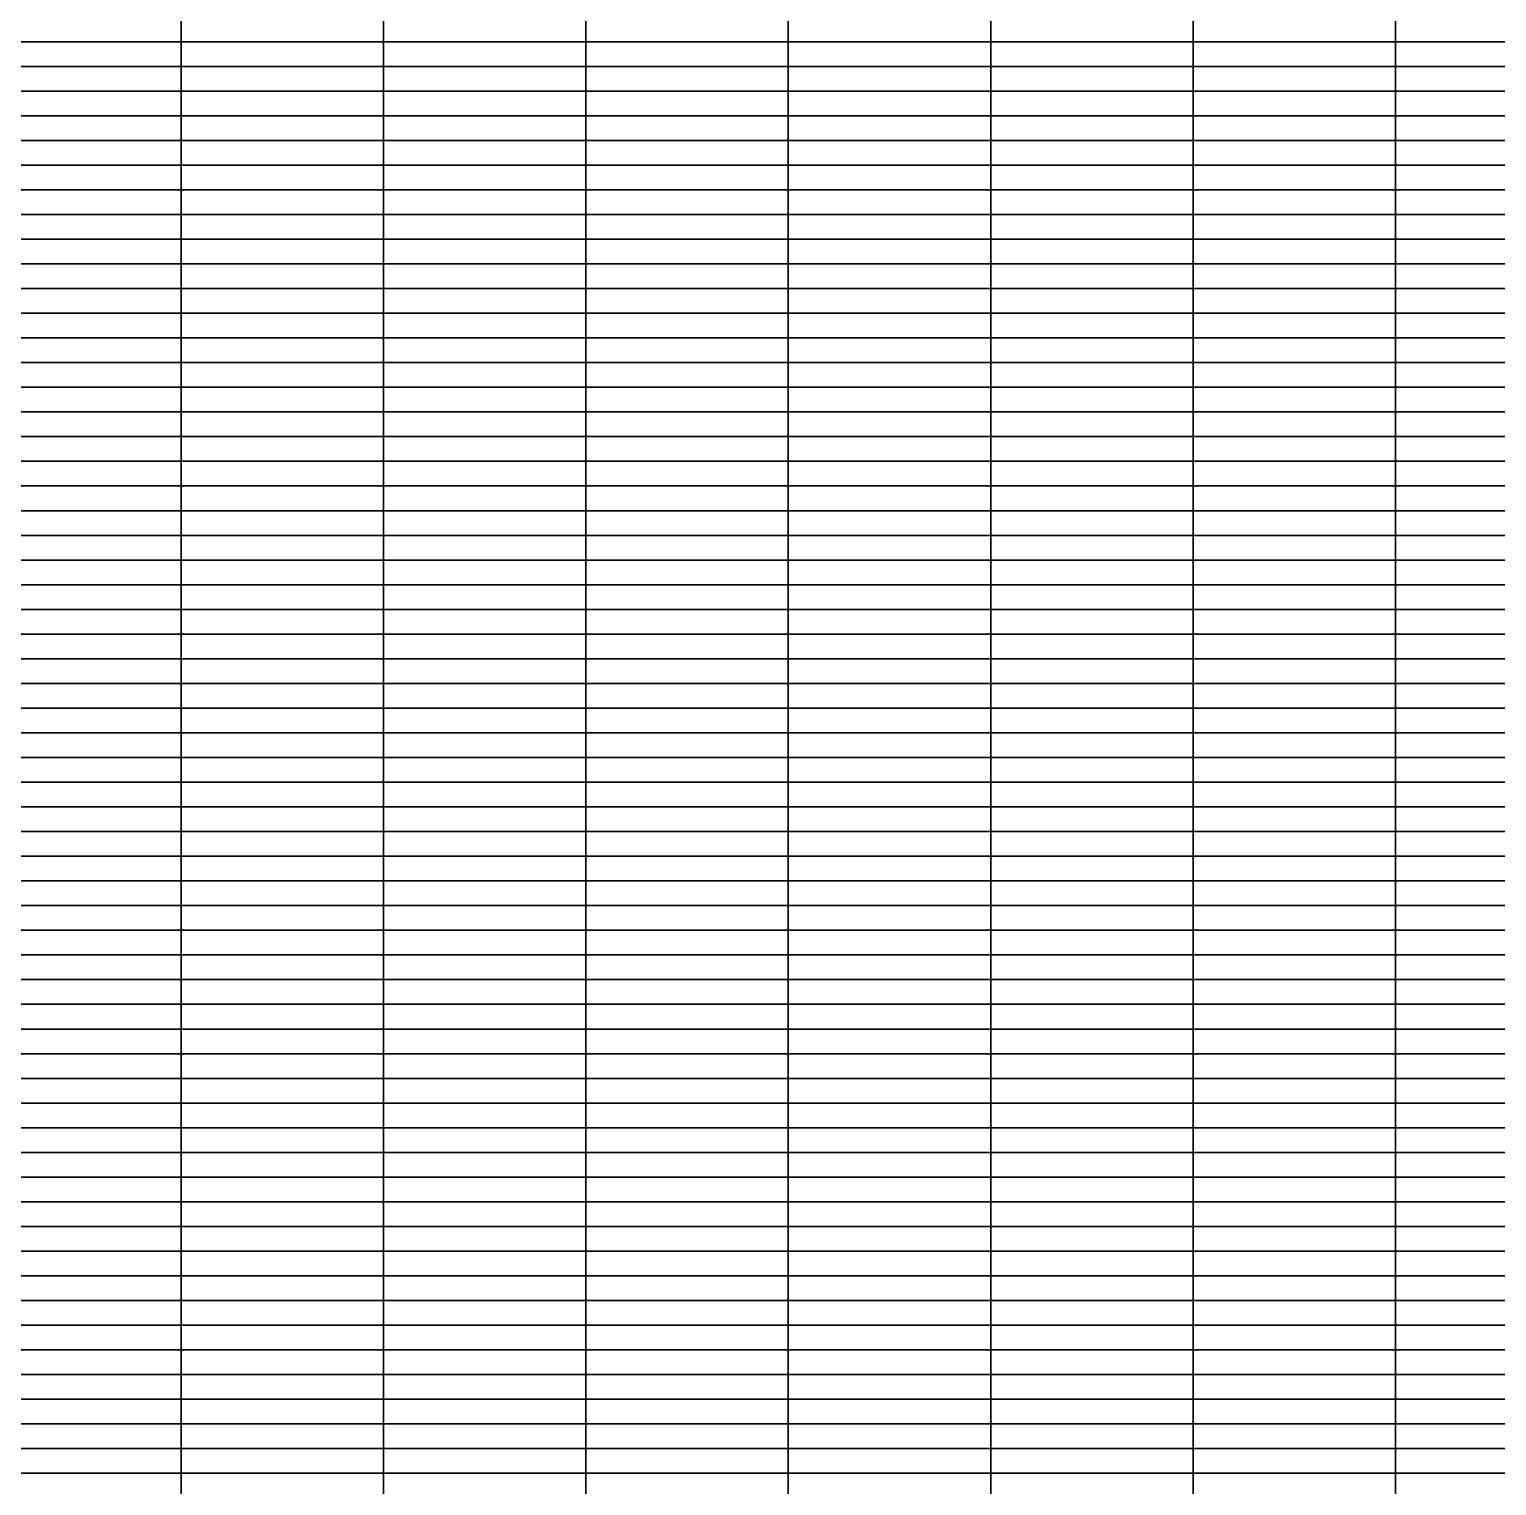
# Model space of a CAD drawing. Header units: metres. Extents: x 0 to 1189, y 5 to 4665.
# Drawn here: x 297.2 to 594.5, y 2037.5 to 2332.5 of the extents above; entities that cross this region are included whole.
import ezdxf

# ---------------------------------------------------------------- set-up
doc = ezdxf.new("R2010")
doc.units = ezdxf.units.M

msp = doc.modelspace()

# ---------------------------------------------------------------- linework, layer by layer
for points in [[(328, 2330, -120.11), (287, 2330, -54.8), (287, 2335, 86.73), (328, 2335, 59.22)], [(369, 2330, -185.41), (328, 2330, -120.11), (328, 2335, 59.22), (369, 2335, 31.72)], [(410, 2330, -164.2), (369, 2330, -185.41), (369, 2335, 31.72), (410, 2335, -122.85)], [(451, 2330, -2249.94), (410, 2330, -164.2), (410, 2335, -122.85), (451, 2335, -300.36)], [(492, 2330, -1690.99), (451, 2330, -2249.94), (451, 2335, -300.36), (492, 2335, -342.84)], [(533, 2330, -409.46), (492, 2330, -1690.99), (492, 2335, -342.84), (533, 2335, -69.4)], [(574, 2330, -370.13), (533, 2330, -409.46), (533, 2335, -69.4), (574, 2335, 32.56)], [(615, 2330, -46.62), (574, 2330, -370.13), (574, 2335, 32.56), (615, 2335, 85.74)], [(328, 2325, -120.11), (287, 2325, -54.8), (287, 2330, -54.8), (328, 2330, -120.11)], [(369, 2325, -185.41), (328, 2325, -120.11), (328, 2330, -120.11), (369, 2330, -185.41)], [(410, 2325, -164.2), (369, 2325, -185.41), (369, 2330, -185.41), (410, 2330, -164.2)], [(451, 2325, -2249.94), (410, 2325, -164.2), (410, 2330, -164.2), (451, 2330, -2249.94)], [(492, 2325, -1690.99), (451, 2325, -2249.94), (451, 2330, -2249.94), (492, 2330, -1690.99)], [(533, 2325, -409.46), (492, 2325, -1690.99), (492, 2330, -1690.99), (533, 2330, -409.46)], [(574, 2325, -370.13), (533, 2325, -409.46), (533, 2330, -409.46), (574, 2330, -370.13)], [(615, 2325, -46.62), (574, 2325, -370.13), (574, 2330, -370.13), (615, 2330, -46.62)], [(328, 2320, -64.13), (287, 2320, 39.26), (287, 2325, -54.8), (328, 2325, -120.11)], [(369, 2320, -167.52), (328, 2320, -64.13), (328, 2325, -120.11), (369, 2325, -185.41)], [(410, 2320, -179.72), (369, 2320, -167.52), (369, 2325, -185.41), (410, 2325, -164.2)], [(451, 2320, -966.52), (410, 2320, -179.72), (410, 2325, -164.2), (451, 2325, -2249.94)], [(492, 2320, -1741.11), (451, 2320, -966.52), (451, 2325, -2249.94), (492, 2325, -1690.99)], [(533, 2320, -1534.81), (492, 2320, -1741.11), (492, 2325, -1690.99), (533, 2325, -409.46)], [(574, 2320, -1108), (533, 2320, -1534.81), (533, 2325, -409.46), (574, 2325, -370.13)], [(615, 2320, -229.09), (574, 2320, -1108), (574, 2325, -370.13), (615, 2325, -46.62)], [(328, 2315, -64.13), (287, 2315, 39.26), (287, 2320, 39.26), (328, 2320, -64.13)], [(369, 2315, -167.52), (328, 2315, -64.13), (328, 2320, -64.13), (369, 2320, -167.52)], [(410, 2315, -179.72), (369, 2315, -167.52), (369, 2320, -167.52), (410, 2320, -179.72)], [(451, 2315, -966.52), (410, 2315, -179.72), (410, 2320, -179.72), (451, 2320, -966.52)], [(492, 2315, -1741.11), (451, 2315, -966.52), (451, 2320, -966.52), (492, 2320, -1741.11)], [(533, 2315, -1534.81), (492, 2315, -1741.11), (492, 2320, -1741.11), (533, 2320, -1534.81)], [(574, 2315, -1108), (533, 2315, -1534.81), (533, 2320, -1534.81), (574, 2320, -1108)], [(615, 2315, -229.09), (574, 2315, -1108), (574, 2320, -1108), (615, 2320, -229.09)], [(328, 2310, 187), (287, 2310, 187), (287, 2315, 39.26), (328, 2315, -64.13)], [(369, 2310, 187), (328, 2310, 187), (328, 2315, -64.13), (369, 2315, -167.52)], [(410, 2310, 187), (369, 2310, 187), (369, 2315, -167.52), (410, 2315, -179.72)], [(451, 2310, 187), (410, 2310, 187), (410, 2315, -179.72), (451, 2315, -966.52)], [(492, 2310, 187), (451, 2310, 187), (451, 2315, -966.52), (492, 2315, -1741.11)], [(533, 2310, 187), (492, 2310, 187), (492, 2315, -1741.11), (533, 2315, -1534.81)], [(574, 2310, 187), (533, 2310, 187), (533, 2315, -1534.81), (574, 2315, -1108)], [(615, 2310, 187), (574, 2310, 187), (574, 2315, -1108), (615, 2315, -229.09)], [(328, 2305, 187), (287, 2305, 187), (287, 2310, 187), (328, 2310, 187)], [(369, 2305, 187), (328, 2305, 187), (328, 2310, 187), (369, 2310, 187)], [(410, 2305, 187), (369, 2305, 187), (369, 2310, 187), (410, 2310, 187)], [(451, 2305, 187), (410, 2305, 187), (410, 2310, 187), (451, 2310, 187)], [(492, 2305, 187), (451, 2305, 187), (451, 2310, 187), (492, 2310, 187)], [(533, 2305, 187), (492, 2305, 187), (492, 2310, 187), (533, 2310, 187)], [(574, 2305, 187), (533, 2305, 187), (533, 2310, 187), (574, 2310, 187)], [(615, 2305, 187), (574, 2305, 187), (574, 2310, 187), (615, 2310, 187)], [(328, 2300, 187), (287, 2300, 187), (287, 2305, 187), (328, 2305, 187)], [(369, 2300, 187), (328, 2300, 187), (328, 2305, 187), (369, 2305, 187)], [(410, 2300, 187), (369, 2300, 187), (369, 2305, 187), (410, 2305, 187)], [(451, 2300, 187), (410, 2300, 187), (410, 2305, 187), (451, 2305, 187)], [(492, 2300, 187), (451, 2300, 187), (451, 2305, 187), (492, 2305, 187)], [(533, 2300, 187), (492, 2300, 187), (492, 2305, 187), (533, 2305, 187)], [(574, 2300, 187), (533, 2300, 187), (533, 2305, 187), (574, 2305, 187)], [(615, 2300, 187), (574, 2300, 187), (574, 2305, 187), (615, 2305, 187)], [(328, 2295, 187), (287, 2295, 187), (287, 2300, 187), (328, 2300, 187)], [(369, 2295, 187), (328, 2295, 187), (328, 2300, 187), (369, 2300, 187)], [(410, 2295, 187), (369, 2295, 187), (369, 2300, 187), (410, 2300, 187)], [(451, 2295, 187), (410, 2295, 187), (410, 2300, 187), (451, 2300, 187)], [(492, 2295, 187), (451, 2295, 187), (451, 2300, 187), (492, 2300, 187)], [(533, 2295, 187), (492, 2295, 187), (492, 2300, 187), (533, 2300, 187)], [(574, 2295, 187), (533, 2295, 187), (533, 2300, 187), (574, 2300, 187)], [(615, 2295, 187), (574, 2295, 187), (574, 2300, 187), (615, 2300, 187)], [(328, 2290, 187), (287, 2290, 187), (287, 2295, 187), (328, 2295, 187)], [(369, 2290, 187), (328, 2290, 187), (328, 2295, 187), (369, 2295, 187)], [(410, 2290, 187), (369, 2290, 187), (369, 2295, 187), (410, 2295, 187)], [(451, 2290, 187), (410, 2290, 187), (410, 2295, 187), (451, 2295, 187)], [(492, 2290, 187), (451, 2290, 187), (451, 2295, 187), (492, 2295, 187)], [(533, 2290, 187), (492, 2290, 187), (492, 2295, 187), (533, 2295, 187)], [(574, 2290, 187), (533, 2290, 187), (533, 2295, 187), (574, 2295, 187)], [(615, 2290, 187), (574, 2290, 187), (574, 2295, 187), (615, 2295, 187)], [(328, 2285, 187), (287, 2285, 187), (287, 2290, 187), (328, 2290, 187)], [(369, 2285, 187), (328, 2285, 187), (328, 2290, 187), (369, 2290, 187)], [(410, 2285, 187), (369, 2285, 187), (369, 2290, 187), (410, 2290, 187)], [(451, 2285, 187), (410, 2285, 187), (410, 2290, 187), (451, 2290, 187)], [(492, 2285, 187), (451, 2285, 187), (451, 2290, 187), (492, 2290, 187)], [(533, 2285, 187), (492, 2285, 187), (492, 2290, 187), (533, 2290, 187)], [(574, 2285, 187), (533, 2285, 187), (533, 2290, 187), (574, 2290, 187)], [(615, 2285, 187), (574, 2285, 187), (574, 2290, 187), (615, 2290, 187)], [(328, 2280, 187), (287, 2280, 187), (287, 2285, 187), (328, 2285, 187)], [(369, 2280, 187), (328, 2280, 187), (328, 2285, 187), (369, 2285, 187)], [(410, 2280, 187), (369, 2280, 187), (369, 2285, 187), (410, 2285, 187)], [(451, 2280, 187), (410, 2280, 187), (410, 2285, 187), (451, 2285, 187)], [(492, 2280, 187), (451, 2280, 187), (451, 2285, 187), (492, 2285, 187)], [(533, 2280, 187), (492, 2280, 187), (492, 2285, 187), (533, 2285, 187)], [(574, 2280, 187), (533, 2280, 187), (533, 2285, 187), (574, 2285, 187)], [(615, 2280, 187), (574, 2280, 187), (574, 2285, 187), (615, 2285, 187)], [(328, 2275, 187), (287, 2275, 187), (287, 2280, 187), (328, 2280, 187)], [(369, 2275, 187), (328, 2275, 187), (328, 2280, 187), (369, 2280, 187)], [(410, 2275, 187), (369, 2275, 187), (369, 2280, 187), (410, 2280, 187)], [(451, 2275, 187), (410, 2275, 187), (410, 2280, 187), (451, 2280, 187)], [(492, 2275, 187), (451, 2275, 187), (451, 2280, 187), (492, 2280, 187)], [(533, 2275, 187), (492, 2275, 187), (492, 2280, 187), (533, 2280, 187)], [(574, 2275, 187), (533, 2275, 187), (533, 2280, 187), (574, 2280, 187)], [(615, 2275, 187), (574, 2275, 187), (574, 2280, 187), (615, 2280, 187)], [(328, 2270, 187), (287, 2270, 187), (287, 2275, 187), (328, 2275, 187)], [(369, 2270, 187), (328, 2270, 187), (328, 2275, 187), (369, 2275, 187)], [(410, 2270, 187), (369, 2270, 187), (369, 2275, 187), (410, 2275, 187)], [(451, 2270, 187), (410, 2270, 187), (410, 2275, 187), (451, 2275, 187)], [(492, 2270, 187), (451, 2270, 187), (451, 2275, 187), (492, 2275, 187)], [(533, 2270, 187), (492, 2270, 187), (492, 2275, 187), (533, 2275, 187)], [(574, 2270, 187), (533, 2270, 187), (533, 2275, 187), (574, 2275, 187)], [(615, 2270, 187), (574, 2270, 187), (574, 2275, 187), (615, 2275, 187)], [(328, 2265, 187), (287, 2265, 187), (287, 2270, 187), (328, 2270, 187)], [(369, 2265, 187), (328, 2265, 187), (328, 2270, 187), (369, 2270, 187)], [(410, 2265, 187), (369, 2265, 187), (369, 2270, 187), (410, 2270, 187)], [(451, 2265, 187), (410, 2265, 187), (410, 2270, 187), (451, 2270, 187)], [(492, 2265, 187), (451, 2265, 187), (451, 2270, 187), (492, 2270, 187)], [(533, 2265, 187), (492, 2265, 187), (492, 2270, 187), (533, 2270, 187)], [(574, 2265, 187), (533, 2265, 187), (533, 2270, 187), (574, 2270, 187)], [(615, 2265, 187), (574, 2265, 187), (574, 2270, 187), (615, 2270, 187)], [(328, 2260, 187), (287, 2260, 187), (287, 2265, 187), (328, 2265, 187)], [(369, 2260, 187), (328, 2260, 187), (328, 2265, 187), (369, 2265, 187)], [(410, 2260, 187), (369, 2260, 187), (369, 2265, 187), (410, 2265, 187)], [(451, 2260, 187), (410, 2260, 187), (410, 2265, 187), (451, 2265, 187)], [(492, 2260, 187), (451, 2260, 187), (451, 2265, 187), (492, 2265, 187)], [(533, 2260, 187), (492, 2260, 187), (492, 2265, 187), (533, 2265, 187)], [(574, 2260, 187), (533, 2260, 187), (533, 2265, 187), (574, 2265, 187)], [(615, 2260, 187), (574, 2260, 187), (574, 2265, 187), (615, 2265, 187)], [(328, 2255, 187), (287, 2255, 187), (287, 2260, 187), (328, 2260, 187)], [(369, 2255, 187), (328, 2255, 187), (328, 2260, 187), (369, 2260, 187)], [(410, 2255, 187), (369, 2255, 187), (369, 2260, 187), (410, 2260, 187)], [(451, 2255, 187), (410, 2255, 187), (410, 2260, 187), (451, 2260, 187)], [(492, 2255, 187), (451, 2255, 187), (451, 2260, 187), (492, 2260, 187)], [(533, 2255, 187), (492, 2255, 187), (492, 2260, 187), (533, 2260, 187)], [(574, 2255, 187), (533, 2255, 187), (533, 2260, 187), (574, 2260, 187)], [(615, 2255, 187), (574, 2255, 187), (574, 2260, 187), (615, 2260, 187)], [(328, 2250, 187), (287, 2250, 187), (287, 2255, 187), (328, 2255, 187)], [(369, 2250, 187), (328, 2250, 187), (328, 2255, 187), (369, 2255, 187)], [(410, 2250, 187), (369, 2250, 187), (369, 2255, 187), (410, 2255, 187)], [(451, 2250, 187), (410, 2250, 187), (410, 2255, 187), (451, 2255, 187)], [(492, 2250, 187), (451, 2250, 187), (451, 2255, 187), (492, 2255, 187)], [(533, 2250, 187), (492, 2250, 187), (492, 2255, 187), (533, 2255, 187)], [(574, 2250, 187), (533, 2250, 187), (533, 2255, 187), (574, 2255, 187)], [(615, 2250, 187), (574, 2250, 187), (574, 2255, 187), (615, 2255, 187)], [(328, 2245, 187), (287, 2245, 187), (287, 2250, 187), (328, 2250, 187)], [(369, 2245, 187), (328, 2245, 187), (328, 2250, 187), (369, 2250, 187)], [(410, 2245, 187), (369, 2245, 187), (369, 2250, 187), (410, 2250, 187)], [(451, 2245, 187), (410, 2245, 187), (410, 2250, 187), (451, 2250, 187)], [(492, 2245, 187), (451, 2245, 187), (451, 2250, 187), (492, 2250, 187)], [(533, 2245, 187), (492, 2245, 187), (492, 2250, 187), (533, 2250, 187)], [(574, 2245, 187), (533, 2245, 187), (533, 2250, 187), (574, 2250, 187)], [(615, 2245, 187), (574, 2245, 187), (574, 2250, 187), (615, 2250, 187)], [(328, 2240, 187), (287, 2240, 187), (287, 2245, 187), (328, 2245, 187)], [(369, 2240, 187), (328, 2240, 187), (328, 2245, 187), (369, 2245, 187)], [(410, 2240, 187), (369, 2240, 187), (369, 2245, 187), (410, 2245, 187)], [(451, 2240, 187), (410, 2240, 187), (410, 2245, 187), (451, 2245, 187)], [(492, 2240, 187), (451, 2240, 187), (451, 2245, 187), (492, 2245, 187)], [(533, 2240, 187), (492, 2240, 187), (492, 2245, 187), (533, 2245, 187)], [(574, 2240, 187), (533, 2240, 187), (533, 2245, 187), (574, 2245, 187)], [(615, 2240, 187), (574, 2240, 187), (574, 2245, 187), (615, 2245, 187)], [(328, 2235, 187), (287, 2235, 187), (287, 2240, 187), (328, 2240, 187)], [(369, 2235, 187), (328, 2235, 187), (328, 2240, 187), (369, 2240, 187)], [(410, 2235, 187), (369, 2235, 187), (369, 2240, 187), (410, 2240, 187)], [(451, 2235, 187), (410, 2235, 187), (410, 2240, 187), (451, 2240, 187)], [(492, 2235, 187), (451, 2235, 187), (451, 2240, 187), (492, 2240, 187)], [(533, 2235, 187), (492, 2235, 187), (492, 2240, 187), (533, 2240, 187)], [(574, 2235, 187), (533, 2235, 187), (533, 2240, 187), (574, 2240, 187)], [(615, 2235, 187), (574, 2235, 187), (574, 2240, 187), (615, 2240, 187)], [(328, 2230, 187), (287, 2230, 187), (287, 2235, 187), (328, 2235, 187)], [(369, 2230, 187), (328, 2230, 187), (328, 2235, 187), (369, 2235, 187)], [(410, 2230, 187), (369, 2230, 187), (369, 2235, 187), (410, 2235, 187)], [(451, 2230, 187), (410, 2230, 187), (410, 2235, 187), (451, 2235, 187)], [(492, 2230, 187), (451, 2230, 187), (451, 2235, 187), (492, 2235, 187)], [(533, 2230, 187), (492, 2230, 187), (492, 2235, 187), (533, 2235, 187)], [(574, 2230, 187), (533, 2230, 187), (533, 2235, 187), (574, 2235, 187)], [(615, 2230, 187), (574, 2230, 187), (574, 2235, 187), (615, 2235, 187)], [(328, 2225, 187), (287, 2225, 187), (287, 2230, 187), (328, 2230, 187)], [(369, 2225, 187), (328, 2225, 187), (328, 2230, 187), (369, 2230, 187)], [(410, 2225, 187), (369, 2225, 187), (369, 2230, 187), (410, 2230, 187)], [(451, 2225, 187), (410, 2225, 187), (410, 2230, 187), (451, 2230, 187)], [(492, 2225, 187), (451, 2225, 187), (451, 2230, 187), (492, 2230, 187)], [(533, 2225, 187), (492, 2225, 187), (492, 2230, 187), (533, 2230, 187)], [(574, 2225, 187), (533, 2225, 187), (533, 2230, 187), (574, 2230, 187)], [(615, 2225, 187), (574, 2225, 187), (574, 2230, 187), (615, 2230, 187)], [(328, 2220, 187), (287, 2220, 187), (287, 2225, 187), (328, 2225, 187)], [(369, 2220, 187), (328, 2220, 187), (328, 2225, 187), (369, 2225, 187)], [(410, 2220, 187), (369, 2220, 187), (369, 2225, 187), (410, 2225, 187)], [(451, 2220, 187), (410, 2220, 187), (410, 2225, 187), (451, 2225, 187)], [(492, 2220, 187), (451, 2220, 187), (451, 2225, 187), (492, 2225, 187)], [(533, 2220, 187), (492, 2220, 187), (492, 2225, 187), (533, 2225, 187)], [(574, 2220, 187), (533, 2220, 187), (533, 2225, 187), (574, 2225, 187)], [(615, 2220, 187), (574, 2220, 187), (574, 2225, 187), (615, 2225, 187)], [(328, 2215, 187), (287, 2215, 187), (287, 2220, 187), (328, 2220, 187)], [(369, 2215, 187), (328, 2215, 187), (328, 2220, 187), (369, 2220, 187)], [(410, 2215, 187), (369, 2215, 187), (369, 2220, 187), (410, 2220, 187)], [(451, 2215, 187), (410, 2215, 187), (410, 2220, 187), (451, 2220, 187)], [(492, 2215, 187), (451, 2215, 187), (451, 2220, 187), (492, 2220, 187)], [(533, 2215, 187), (492, 2215, 187), (492, 2220, 187), (533, 2220, 187)], [(574, 2215, 187), (533, 2215, 187), (533, 2220, 187), (574, 2220, 187)], [(615, 2215, 187), (574, 2215, 187), (574, 2220, 187), (615, 2220, 187)], [(328, 2210, 187), (287, 2210, 187), (287, 2215, 187), (328, 2215, 187)], [(369, 2210, 187), (328, 2210, 187), (328, 2215, 187), (369, 2215, 187)], [(410, 2210, 187), (369, 2210, 187), (369, 2215, 187), (410, 2215, 187)], [(451, 2210, 187), (410, 2210, 187), (410, 2215, 187), (451, 2215, 187)], [(492, 2210, 187), (451, 2210, 187), (451, 2215, 187), (492, 2215, 187)], [(533, 2210, 187), (492, 2210, 187), (492, 2215, 187), (533, 2215, 187)], [(574, 2210, 187), (533, 2210, 187), (533, 2215, 187), (574, 2215, 187)], [(615, 2210, 187), (574, 2210, 187), (574, 2215, 187), (615, 2215, 187)], [(328, 2205, 187), (287, 2205, 187), (287, 2210, 187), (328, 2210, 187)], [(369, 2205, 187), (328, 2205, 187), (328, 2210, 187), (369, 2210, 187)], [(410, 2205, 187), (369, 2205, 187), (369, 2210, 187), (410, 2210, 187)], [(451, 2205, 187), (410, 2205, 187), (410, 2210, 187), (451, 2210, 187)], [(492, 2205, 187), (451, 2205, 187), (451, 2210, 187), (492, 2210, 187)], [(533, 2205, 187), (492, 2205, 187), (492, 2210, 187), (533, 2210, 187)], [(574, 2205, 187), (533, 2205, 187), (533, 2210, 187), (574, 2210, 187)], [(615, 2205, 187), (574, 2205, 187), (574, 2210, 187), (615, 2210, 187)], [(328, 2200, 187), (287, 2200, 187), (287, 2205, 187), (328, 2205, 187)], [(369, 2200, 187), (328, 2200, 187), (328, 2205, 187), (369, 2205, 187)], [(410, 2200, 187), (369, 2200, 187), (369, 2205, 187), (410, 2205, 187)], [(451, 2200, 187), (410, 2200, 187), (410, 2205, 187), (451, 2205, 187)], [(492, 2200, 187), (451, 2200, 187), (451, 2205, 187), (492, 2205, 187)], [(533, 2200, 187), (492, 2200, 187), (492, 2205, 187), (533, 2205, 187)], [(574, 2200, 187), (533, 2200, 187), (533, 2205, 187), (574, 2205, 187)], [(615, 2200, 187), (574, 2200, 187), (574, 2205, 187), (615, 2205, 187)], [(328, 2195, 187), (287, 2195, 187), (287, 2200, 187), (328, 2200, 187)], [(369, 2195, 187), (328, 2195, 187), (328, 2200, 187), (369, 2200, 187)], [(410, 2195, 187), (369, 2195, 187), (369, 2200, 187), (410, 2200, 187)], [(451, 2195, 187), (410, 2195, 187), (410, 2200, 187), (451, 2200, 187)], [(492, 2195, 187), (451, 2195, 187), (451, 2200, 187), (492, 2200, 187)], [(533, 2195, 187), (492, 2195, 187), (492, 2200, 187), (533, 2200, 187)], [(574, 2195, 187), (533, 2195, 187), (533, 2200, 187), (574, 2200, 187)], [(615, 2195, 187), (574, 2195, 187), (574, 2200, 187), (615, 2200, 187)], [(328, 2190, 187), (287, 2190, 187), (287, 2195, 187), (328, 2195, 187)], [(369, 2190, 187), (328, 2190, 187), (328, 2195, 187), (369, 2195, 187)], [(410, 2190, 187), (369, 2190, 187), (369, 2195, 187), (410, 2195, 187)], [(451, 2190, 187), (410, 2190, 187), (410, 2195, 187), (451, 2195, 187)], [(492, 2190, 187), (451, 2190, 187), (451, 2195, 187), (492, 2195, 187)], [(533, 2190, 187), (492, 2190, 187), (492, 2195, 187), (533, 2195, 187)], [(574, 2190, 187), (533, 2190, 187), (533, 2195, 187), (574, 2195, 187)], [(615, 2190, 187), (574, 2190, 187), (574, 2195, 187), (615, 2195, 187)], [(328, 2185, 187), (287, 2185, 187), (287, 2190, 187), (328, 2190, 187)], [(369, 2185, 187), (328, 2185, 187), (328, 2190, 187), (369, 2190, 187)], [(410, 2185, 187), (369, 2185, 187), (369, 2190, 187), (410, 2190, 187)], [(451, 2185, 187), (410, 2185, 187), (410, 2190, 187), (451, 2190, 187)], [(492, 2185, 187), (451, 2185, 187), (451, 2190, 187), (492, 2190, 187)], [(533, 2185, 187), (492, 2185, 187), (492, 2190, 187), (533, 2190, 187)], [(574, 2185, 187), (533, 2185, 187), (533, 2190, 187), (574, 2190, 187)], [(615, 2185, 187), (574, 2185, 187), (574, 2190, 187), (615, 2190, 187)], [(328, 2180, 187), (287, 2180, 187), (287, 2185, 187), (328, 2185, 187)], [(369, 2180, 187), (328, 2180, 187), (328, 2185, 187), (369, 2185, 187)], [(410, 2180, 187), (369, 2180, 187), (369, 2185, 187), (410, 2185, 187)], [(451, 2180, 187), (410, 2180, 187), (410, 2185, 187), (451, 2185, 187)], [(492, 2180, 187), (451, 2180, 187), (451, 2185, 187), (492, 2185, 187)], [(533, 2180, 187), (492, 2180, 187), (492, 2185, 187), (533, 2185, 187)], [(574, 2180, 187), (533, 2180, 187), (533, 2185, 187), (574, 2185, 187)], [(615, 2180, 187), (574, 2180, 187), (574, 2185, 187), (615, 2185, 187)], [(328, 2175, 187), (287, 2175, 187), (287, 2180, 187), (328, 2180, 187)], [(369, 2175, 187), (328, 2175, 187), (328, 2180, 187), (369, 2180, 187)], [(410, 2175, 187), (369, 2175, 187), (369, 2180, 187), (410, 2180, 187)], [(451, 2175, 187), (410, 2175, 187), (410, 2180, 187), (451, 2180, 187)], [(492, 2175, 187), (451, 2175, 187), (451, 2180, 187), (492, 2180, 187)], [(533, 2175, 187), (492, 2175, 187), (492, 2180, 187), (533, 2180, 187)], [(574, 2175, 187), (533, 2175, 187), (533, 2180, 187), (574, 2180, 187)], [(615, 2175, 187), (574, 2175, 187), (574, 2180, 187), (615, 2180, 187)], [(328, 2170, 187), (287, 2170, 187), (287, 2175, 187), (328, 2175, 187)], [(369, 2170, 187), (328, 2170, 187), (328, 2175, 187), (369, 2175, 187)], [(410, 2170, 187), (369, 2170, 187), (369, 2175, 187), (410, 2175, 187)], [(451, 2170, 187), (410, 2170, 187), (410, 2175, 187), (451, 2175, 187)], [(492, 2170, 187), (451, 2170, 187), (451, 2175, 187), (492, 2175, 187)], [(533, 2170, 187), (492, 2170, 187), (492, 2175, 187), (533, 2175, 187)], [(574, 2170, 187), (533, 2170, 187), (533, 2175, 187), (574, 2175, 187)], [(615, 2170, 187), (574, 2170, 187), (574, 2175, 187), (615, 2175, 187)], [(328, 2165, 187), (287, 2165, 187), (287, 2170, 187), (328, 2170, 187)], [(369, 2165, 187), (328, 2165, 187), (328, 2170, 187), (369, 2170, 187)], [(410, 2165, 187), (369, 2165, 187), (369, 2170, 187), (410, 2170, 187)], [(451, 2165, 187), (410, 2165, 187), (410, 2170, 187), (451, 2170, 187)], [(492, 2165, 187), (451, 2165, 187), (451, 2170, 187), (492, 2170, 187)], [(533, 2165, 187), (492, 2165, 187), (492, 2170, 187), (533, 2170, 187)], [(574, 2165, 187), (533, 2165, 187), (533, 2170, 187), (574, 2170, 187)], [(615, 2165, 187), (574, 2165, 187), (574, 2170, 187), (615, 2170, 187)], [(328, 2160, 187), (287, 2160, 187), (287, 2165, 187), (328, 2165, 187)], [(369, 2160, 187), (328, 2160, 187), (328, 2165, 187), (369, 2165, 187)], [(410, 2160, 187), (369, 2160, 187), (369, 2165, 187), (410, 2165, 187)], [(451, 2160, 187), (410, 2160, 187), (410, 2165, 187), (451, 2165, 187)], [(492, 2160, 187), (451, 2160, 187), (451, 2165, 187), (492, 2165, 187)], [(533, 2160, 187), (492, 2160, 187), (492, 2165, 187), (533, 2165, 187)], [(574, 2160, 187), (533, 2160, 187), (533, 2165, 187), (574, 2165, 187)], [(615, 2160, 187), (574, 2160, 187), (574, 2165, 187), (615, 2165, 187)], [(328, 2155, 187), (287, 2155, 187), (287, 2160, 187), (328, 2160, 187)], [(369, 2155, 187), (328, 2155, 187), (328, 2160, 187), (369, 2160, 187)], [(410, 2155, 187), (369, 2155, 187), (369, 2160, 187), (410, 2160, 187)], [(451, 2155, 187), (410, 2155, 187), (410, 2160, 187), (451, 2160, 187)], [(492, 2155, 187), (451, 2155, 187), (451, 2160, 187), (492, 2160, 187)], [(533, 2155, 187), (492, 2155, 187), (492, 2160, 187), (533, 2160, 187)], [(574, 2155, 187), (533, 2155, 187), (533, 2160, 187), (574, 2160, 187)], [(615, 2155, 187), (574, 2155, 187), (574, 2160, 187), (615, 2160, 187)], [(328, 2150, 187), (287, 2150, 187), (287, 2155, 187), (328, 2155, 187)], [(369, 2150, 187), (328, 2150, 187), (328, 2155, 187), (369, 2155, 187)], [(410, 2150, 187), (369, 2150, 187), (369, 2155, 187), (410, 2155, 187)], [(451, 2150, 187), (410, 2150, 187), (410, 2155, 187), (451, 2155, 187)], [(492, 2150, 187), (451, 2150, 187), (451, 2155, 187), (492, 2155, 187)], [(533, 2150, 187), (492, 2150, 187), (492, 2155, 187), (533, 2155, 187)], [(574, 2150, 187), (533, 2150, 187), (533, 2155, 187), (574, 2155, 187)], [(615, 2150, 187), (574, 2150, 187), (574, 2155, 187), (615, 2155, 187)], [(328, 2145, 187), (287, 2145, 187), (287, 2150, 187), (328, 2150, 187)], [(369, 2145, 187), (328, 2145, 187), (328, 2150, 187), (369, 2150, 187)], [(410, 2145, 187), (369, 2145, 187), (369, 2150, 187), (410, 2150, 187)], [(451, 2145, 187), (410, 2145, 187), (410, 2150, 187), (451, 2150, 187)], [(492, 2145, 187), (451, 2145, 187), (451, 2150, 187), (492, 2150, 187)], [(533, 2145, 187), (492, 2145, 187), (492, 2150, 187), (533, 2150, 187)], [(574, 2145, 187), (533, 2145, 187), (533, 2150, 187), (574, 2150, 187)], [(615, 2145, 187), (574, 2145, 187), (574, 2150, 187), (615, 2150, 187)], [(328, 2140, 187), (287, 2140, 187), (287, 2145, 187), (328, 2145, 187)], [(369, 2140, 187), (328, 2140, 187), (328, 2145, 187), (369, 2145, 187)], [(410, 2140, 187), (369, 2140, 187), (369, 2145, 187), (410, 2145, 187)], [(451, 2140, 187), (410, 2140, 187), (410, 2145, 187), (451, 2145, 187)], [(492, 2140, 187), (451, 2140, 187), (451, 2145, 187), (492, 2145, 187)], [(533, 2140, 187), (492, 2140, 187), (492, 2145, 187), (533, 2145, 187)], [(574, 2140, 187), (533, 2140, 187), (533, 2145, 187), (574, 2145, 187)], [(615, 2140, 187), (574, 2140, 187), (574, 2145, 187), (615, 2145, 187)], [(328, 2135, 187), (287, 2135, 187), (287, 2140, 187), (328, 2140, 187)], [(369, 2135, 187), (328, 2135, 187), (328, 2140, 187), (369, 2140, 187)], [(410, 2135, 187), (369, 2135, 187), (369, 2140, 187), (410, 2140, 187)], [(451, 2135, 187), (410, 2135, 187), (410, 2140, 187), (451, 2140, 187)], [(492, 2135, 187), (451, 2135, 187), (451, 2140, 187), (492, 2140, 187)], [(533, 2135, 187), (492, 2135, 187), (492, 2140, 187), (533, 2140, 187)], [(574, 2135, 187), (533, 2135, 187), (533, 2140, 187), (574, 2140, 187)], [(615, 2135, 187), (574, 2135, 187), (574, 2140, 187), (615, 2140, 187)], [(328, 2130, 187), (287, 2130, 187), (287, 2135, 187), (328, 2135, 187)], [(369, 2130, 187), (328, 2130, 187), (328, 2135, 187), (369, 2135, 187)], [(410, 2130, 187), (369, 2130, 187), (369, 2135, 187), (410, 2135, 187)], [(451, 2130, 187), (410, 2130, 187), (410, 2135, 187), (451, 2135, 187)], [(492, 2130, 187), (451, 2130, 187), (451, 2135, 187), (492, 2135, 187)], [(533, 2130, 187), (492, 2130, 187), (492, 2135, 187), (533, 2135, 187)], [(574, 2130, 187), (533, 2130, 187), (533, 2135, 187), (574, 2135, 187)], [(615, 2130, 187), (574, 2130, 187), (574, 2135, 187), (615, 2135, 187)], [(328, 2125, 187), (287, 2125, 187), (287, 2130, 187), (328, 2130, 187)], [(369, 2125, 187), (328, 2125, 187), (328, 2130, 187), (369, 2130, 187)], [(410, 2125, 187), (369, 2125, 187), (369, 2130, 187), (410, 2130, 187)], [(451, 2125, 187), (410, 2125, 187), (410, 2130, 187), (451, 2130, 187)], [(492, 2125, 187), (451, 2125, 187), (451, 2130, 187), (492, 2130, 187)], [(533, 2125, 187), (492, 2125, 187), (492, 2130, 187), (533, 2130, 187)], [(574, 2125, 187), (533, 2125, 187), (533, 2130, 187), (574, 2130, 187)], [(615, 2125, 187), (574, 2125, 187), (574, 2130, 187), (615, 2130, 187)], [(328, 2120, 187), (287, 2120, 187), (287, 2125, 187), (328, 2125, 187)], [(369, 2120, 187), (328, 2120, 187), (328, 2125, 187), (369, 2125, 187)], [(410, 2120, 187), (369, 2120, 187), (369, 2125, 187), (410, 2125, 187)], [(451, 2120, 187), (410, 2120, 187), (410, 2125, 187), (451, 2125, 187)], [(492, 2120, 187), (451, 2120, 187), (451, 2125, 187), (492, 2125, 187)], [(533, 2120, 187), (492, 2120, 187), (492, 2125, 187), (533, 2125, 187)], [(574, 2120, 187), (533, 2120, 187), (533, 2125, 187), (574, 2125, 187)], [(615, 2120, 187), (574, 2120, 187), (574, 2125, 187), (615, 2125, 187)], [(328, 2115, 187), (287, 2115, 187), (287, 2120, 187), (328, 2120, 187)], [(369, 2115, 187), (328, 2115, 187), (328, 2120, 187), (369, 2120, 187)], [(410, 2115, 187), (369, 2115, 187), (369, 2120, 187), (410, 2120, 187)], [(451, 2115, 187), (410, 2115, 187), (410, 2120, 187), (451, 2120, 187)], [(492, 2115, 187), (451, 2115, 187), (451, 2120, 187), (492, 2120, 187)], [(533, 2115, 187), (492, 2115, 187), (492, 2120, 187), (533, 2120, 187)], [(574, 2115, 187), (533, 2115, 187), (533, 2120, 187), (574, 2120, 187)], [(615, 2115, 187), (574, 2115, 187), (574, 2120, 187), (615, 2120, 187)], [(328, 2110, 187), (287, 2110, 187), (287, 2115, 187), (328, 2115, 187)], [(369, 2110, 187), (328, 2110, 187), (328, 2115, 187), (369, 2115, 187)], [(410, 2110, 187), (369, 2110, 187), (369, 2115, 187), (410, 2115, 187)], [(451, 2110, 187), (410, 2110, 187), (410, 2115, 187), (451, 2115, 187)], [(492, 2110, 187), (451, 2110, 187), (451, 2115, 187), (492, 2115, 187)], [(533, 2110, 187), (492, 2110, 187), (492, 2115, 187), (533, 2115, 187)], [(574, 2110, 187), (533, 2110, 187), (533, 2115, 187), (574, 2115, 187)], [(615, 2110, 187), (574, 2110, 187), (574, 2115, 187), (615, 2115, 187)], [(328, 2105, 187), (287, 2105, 187), (287, 2110, 187), (328, 2110, 187)], [(369, 2105, 187), (328, 2105, 187), (328, 2110, 187), (369, 2110, 187)], [(410, 2105, 187), (369, 2105, 187), (369, 2110, 187), (410, 2110, 187)], [(451, 2105, 187), (410, 2105, 187), (410, 2110, 187), (451, 2110, 187)], [(492, 2105, 187), (451, 2105, 187), (451, 2110, 187), (492, 2110, 187)], [(533, 2105, 187), (492, 2105, 187), (492, 2110, 187), (533, 2110, 187)], [(574, 2105, 187), (533, 2105, 187), (533, 2110, 187), (574, 2110, 187)], [(615, 2105, 187), (574, 2105, 187), (574, 2110, 187), (615, 2110, 187)], [(328, 2100, 187), (287, 2100, 187), (287, 2105, 187), (328, 2105, 187)], [(369, 2100, 187), (328, 2100, 187), (328, 2105, 187), (369, 2105, 187)], [(410, 2100, 187), (369, 2100, 187), (369, 2105, 187), (410, 2105, 187)], [(451, 2100, 187), (410, 2100, 187), (410, 2105, 187), (451, 2105, 187)], [(492, 2100, 187), (451, 2100, 187), (451, 2105, 187), (492, 2105, 187)], [(533, 2100, 187), (492, 2100, 187), (492, 2105, 187), (533, 2105, 187)], [(574, 2100, 187), (533, 2100, 187), (533, 2105, 187), (574, 2105, 187)], [(615, 2100, 187), (574, 2100, 187), (574, 2105, 187), (615, 2105, 187)], [(328, 2095, 187), (287, 2095, 187), (287, 2100, 187), (328, 2100, 187)], [(369, 2095, 187), (328, 2095, 187), (328, 2100, 187), (369, 2100, 187)], [(410, 2095, 187), (369, 2095, 187), (369, 2100, 187), (410, 2100, 187)], [(451, 2095, 187), (410, 2095, 187), (410, 2100, 187), (451, 2100, 187)], [(492, 2095, 187), (451, 2095, 187), (451, 2100, 187), (492, 2100, 187)], [(533, 2095, 187), (492, 2095, 187), (492, 2100, 187), (533, 2100, 187)], [(574, 2095, 187), (533, 2095, 187), (533, 2100, 187), (574, 2100, 187)], [(615, 2095, 187), (574, 2095, 187), (574, 2100, 187), (615, 2100, 187)], [(328, 2090, 187), (287, 2090, 187), (287, 2095, 187), (328, 2095, 187)], [(369, 2090, 187), (328, 2090, 187), (328, 2095, 187), (369, 2095, 187)], [(410, 2090, 187), (369, 2090, 187), (369, 2095, 187), (410, 2095, 187)], [(451, 2090, 187), (410, 2090, 187), (410, 2095, 187), (451, 2095, 187)], [(492, 2090, 187), (451, 2090, 187), (451, 2095, 187), (492, 2095, 187)], [(533, 2090, 187), (492, 2090, 187), (492, 2095, 187), (533, 2095, 187)], [(574, 2090, 187), (533, 2090, 187), (533, 2095, 187), (574, 2095, 187)], [(615, 2090, 187), (574, 2090, 187), (574, 2095, 187), (615, 2095, 187)], [(328, 2085, 187), (287, 2085, 187), (287, 2090, 187), (328, 2090, 187)], [(369, 2085, 187), (328, 2085, 187), (328, 2090, 187), (369, 2090, 187)], [(410, 2085, 187), (369, 2085, 187), (369, 2090, 187), (410, 2090, 187)], [(451, 2085, 187), (410, 2085, 187), (410, 2090, 187), (451, 2090, 187)], [(492, 2085, 187), (451, 2085, 187), (451, 2090, 187), (492, 2090, 187)], [(533, 2085, 187), (492, 2085, 187), (492, 2090, 187), (533, 2090, 187)], [(574, 2085, 187), (533, 2085, 187), (533, 2090, 187), (574, 2090, 187)], [(615, 2085, 187), (574, 2085, 187), (574, 2090, 187), (615, 2090, 187)], [(328, 2080, 187), (287, 2080, 187), (287, 2085, 187), (328, 2085, 187)], [(369, 2080, 187), (328, 2080, 187), (328, 2085, 187), (369, 2085, 187)], [(410, 2080, 187), (369, 2080, 187), (369, 2085, 187), (410, 2085, 187)], [(451, 2080, 187), (410, 2080, 187), (410, 2085, 187), (451, 2085, 187)], [(492, 2080, 187), (451, 2080, 187), (451, 2085, 187), (492, 2085, 187)], [(533, 2080, 187), (492, 2080, 187), (492, 2085, 187), (533, 2085, 187)], [(574, 2080, 187), (533, 2080, 187), (533, 2085, 187), (574, 2085, 187)], [(615, 2080, 187), (574, 2080, 187), (574, 2085, 187), (615, 2085, 187)], [(328, 2075, 187), (287, 2075, 187), (287, 2080, 187), (328, 2080, 187)], [(369, 2075, 187), (328, 2075, 187), (328, 2080, 187), (369, 2080, 187)], [(410, 2075, 187), (369, 2075, 187), (369, 2080, 187), (410, 2080, 187)], [(451, 2075, 187), (410, 2075, 187), (410, 2080, 187), (451, 2080, 187)], [(492, 2075, 187), (451, 2075, 187), (451, 2080, 187), (492, 2080, 187)], [(533, 2075, 187), (492, 2075, 187), (492, 2080, 187), (533, 2080, 187)], [(574, 2075, 187), (533, 2075, 187), (533, 2080, 187), (574, 2080, 187)], [(615, 2075, 187), (574, 2075, 187), (574, 2080, 187), (615, 2080, 187)], [(328, 2070, 187), (287, 2070, 187), (287, 2075, 187), (328, 2075, 187)], [(369, 2070, 187), (328, 2070, 187), (328, 2075, 187), (369, 2075, 187)], [(410, 2070, 187), (369, 2070, 187), (369, 2075, 187), (410, 2075, 187)], [(451, 2070, 187), (410, 2070, 187), (410, 2075, 187), (451, 2075, 187)], [(492, 2070, 187), (451, 2070, 187), (451, 2075, 187), (492, 2075, 187)], [(533, 2070, 187), (492, 2070, 187), (492, 2075, 187), (533, 2075, 187)], [(574, 2070, 187), (533, 2070, 187), (533, 2075, 187), (574, 2075, 187)], [(615, 2070, 187), (574, 2070, 187), (574, 2075, 187), (615, 2075, 187)], [(328, 2065, 187), (287, 2065, 187), (287, 2070, 187), (328, 2070, 187)], [(369, 2065, 187), (328, 2065, 187), (328, 2070, 187), (369, 2070, 187)], [(410, 2065, 187), (369, 2065, 187), (369, 2070, 187), (410, 2070, 187)], [(451, 2065, 187), (410, 2065, 187), (410, 2070, 187), (451, 2070, 187)], [(492, 2065, 187), (451, 2065, 187), (451, 2070, 187), (492, 2070, 187)], [(533, 2065, 187), (492, 2065, 187), (492, 2070, 187), (533, 2070, 187)], [(574, 2065, 187), (533, 2065, 187), (533, 2070, 187), (574, 2070, 187)], [(615, 2065, 187), (574, 2065, 187), (574, 2070, 187), (615, 2070, 187)], [(328, 2060, 187), (287, 2060, 187), (287, 2065, 187), (328, 2065, 187)], [(369, 2060, 187), (328, 2060, 187), (328, 2065, 187), (369, 2065, 187)], [(410, 2060, 187), (369, 2060, 187), (369, 2065, 187), (410, 2065, 187)], [(451, 2060, 187), (410, 2060, 187), (410, 2065, 187), (451, 2065, 187)], [(492, 2060, 187), (451, 2060, 187), (451, 2065, 187), (492, 2065, 187)], [(533, 2060, 187), (492, 2060, 187), (492, 2065, 187), (533, 2065, 187)], [(574, 2060, 187), (533, 2060, 187), (533, 2065, 187), (574, 2065, 187)], [(615, 2060, 187), (574, 2060, 187), (574, 2065, 187), (615, 2065, 187)], [(328, 2055, 187), (287, 2055, 187), (287, 2060, 187), (328, 2060, 187)], [(369, 2055, 187), (328, 2055, 187), (328, 2060, 187), (369, 2060, 187)], [(410, 2055, 187), (369, 2055, 187), (369, 2060, 187), (410, 2060, 187)], [(451, 2055, 187), (410, 2055, 187), (410, 2060, 187), (451, 2060, 187)], [(492, 2055, 187), (451, 2055, 187), (451, 2060, 187), (492, 2060, 187)], [(533, 2055, 187), (492, 2055, 187), (492, 2060, 187), (533, 2060, 187)], [(574, 2055, 187), (533, 2055, 187), (533, 2060, 187), (574, 2060, 187)], [(615, 2055, 187), (574, 2055, 187), (574, 2060, 187), (615, 2060, 187)], [(328, 2050, 187), (287, 2050, 187), (287, 2055, 187), (328, 2055, 187)], [(369, 2050, 187), (328, 2050, 187), (328, 2055, 187), (369, 2055, 187)], [(410, 2050, 187), (369, 2050, 187), (369, 2055, 187), (410, 2055, 187)], [(451, 2050, 187), (410, 2050, 187), (410, 2055, 187), (451, 2055, 187)], [(492, 2050, 187), (451, 2050, 187), (451, 2055, 187), (492, 2055, 187)], [(533, 2050, 187), (492, 2050, 187), (492, 2055, 187), (533, 2055, 187)], [(574, 2050, 187), (533, 2050, 187), (533, 2055, 187), (574, 2055, 187)], [(615, 2050, 187), (574, 2050, 187), (574, 2055, 187), (615, 2055, 187)], [(328, 2045, 187), (287, 2045, 187), (287, 2050, 187), (328, 2050, 187)], [(369, 2045, 187), (328, 2045, 187), (328, 2050, 187), (369, 2050, 187)], [(410, 2045, 187), (369, 2045, 187), (369, 2050, 187), (410, 2050, 187)], [(451, 2045, 187), (410, 2045, 187), (410, 2050, 187), (451, 2050, 187)], [(492, 2045, 187), (451, 2045, 187), (451, 2050, 187), (492, 2050, 187)], [(533, 2045, 187), (492, 2045, 187), (492, 2050, 187), (533, 2050, 187)], [(574, 2045, 187), (533, 2045, 187), (533, 2050, 187), (574, 2050, 187)], [(615, 2045, 187), (574, 2045, 187), (574, 2050, 187), (615, 2050, 187)], [(328, 2040, 187), (287, 2040, 187), (287, 2045, 187), (328, 2045, 187)], [(369, 2040, 187), (328, 2040, 187), (328, 2045, 187), (369, 2045, 187)], [(410, 2040, 187), (369, 2040, 187), (369, 2045, 187), (410, 2045, 187)], [(451, 2040, 187), (410, 2040, 187), (410, 2045, 187), (451, 2045, 187)], [(492, 2040, 187), (451, 2040, 187), (451, 2045, 187), (492, 2045, 187)], [(533, 2040, 187), (492, 2040, 187), (492, 2045, 187), (533, 2045, 187)], [(574, 2040, 187), (533, 2040, 187), (533, 2045, 187), (574, 2045, 187)], [(615, 2040, 187), (574, 2040, 187), (574, 2045, 187), (615, 2045, 187)], [(328, 2035, 187), (287, 2035, 187), (287, 2040, 187), (328, 2040, 187)], [(369, 2035, 187), (328, 2035, 187), (328, 2040, 187), (369, 2040, 187)], [(410, 2035, 187), (369, 2035, 187), (369, 2040, 187), (410, 2040, 187)], [(451, 2035, 187), (410, 2035, 187), (410, 2040, 187), (451, 2040, 187)], [(492, 2035, 187), (451, 2035, 187), (451, 2040, 187), (492, 2040, 187)], [(533, 2035, 187), (492, 2035, 187), (492, 2040, 187), (533, 2040, 187)], [(574, 2035, 187), (533, 2035, 187), (533, 2040, 187), (574, 2040, 187)], [(615, 2035, 187), (574, 2035, 187), (574, 2040, 187), (615, 2040, 187)]]:
    msp.add_3dface(points)

doc.saveas('drawing.dxf')
